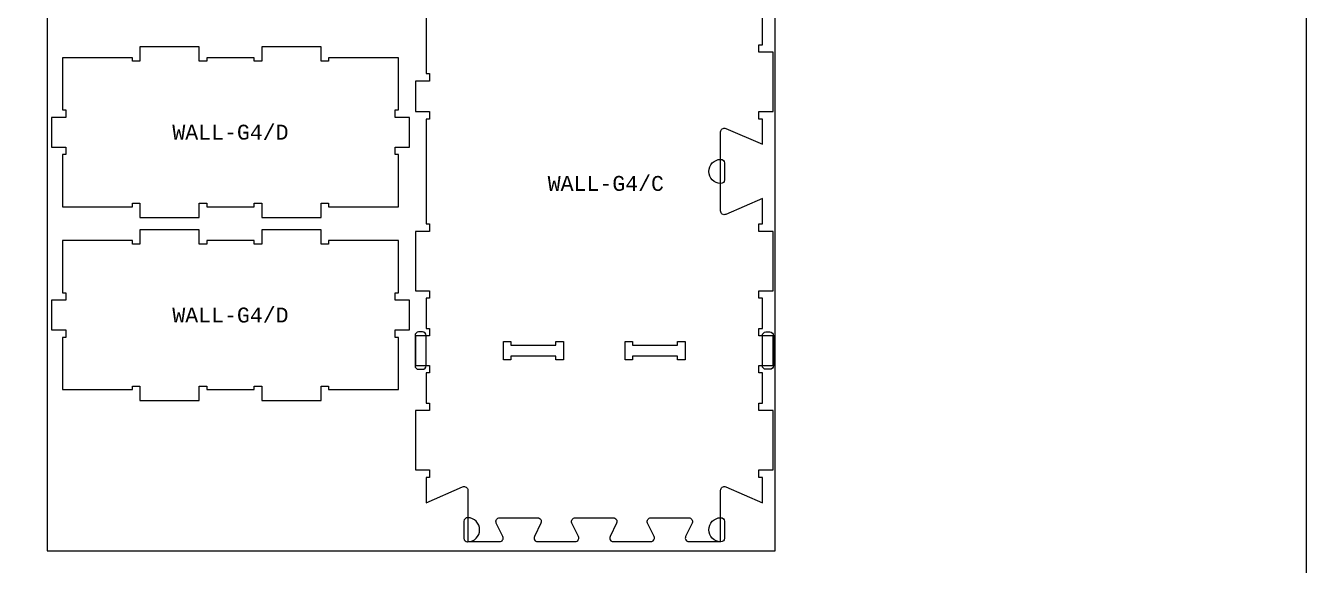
# Model space of a CAD drawing. Extents: x 0 to 12772, y 0 to 23683.
# Drawn here: x 5027 to 7173, y 1266 to 2170 of the extents above; entities that cross this region are included whole.
import ezdxf

# ---------------------------------------------------------------- set-up
doc = ezdxf.new("R2010")
doc.units = 0
for name, color, linetype in [('0_SHEET_SPRUCEPLY_2440X122', 1, 'CONTINUOUS'), ('1_ANYTOOL_1MMDEEP_LABELS_S', 2, 'CONTINUOUS'), ('3_ANYTOOL_CUTTHROUGH_INSID', 4, 'CONTINUOUS'), ('4_ANYTOOL_CUTTHROUGH_OUTSI', 5, 'CONTINUOUS'), ('5_ANYTOOL_HALF_MILL_9MM_IN', 3, 'CONTINUOUS'), ('DONOTCUT', 7, 'CONTINUOUS')]:
    doc.layers.add(name, color=color, linetype=linetype)
doc.styles.add('MONOTXT_REGULAR', font='')
doc.styles.get('MONOTXT_REGULAR').set_extended_font_data('Monotxt')

msp = doc.modelspace()

# ---------------------------------------------------------------- linework, layer by layer
at = {"layer": '0_SHEET_SPRUCEPLY_2440X122'}
msp.add_lwpolyline([(5063, 1290.9), (6283, 1290.9), (6283, 3730.9), (5063, 3730.9)], close=True, dxfattribs=at)
at = {"layer": '3_ANYTOOL_CUTTHROUGH_INSID'}
for points in [[(5840, 1610.6), (5827.5, 1610.6), (5827.5, 1641.1), (5840, 1641.1), (5840, 1635.1), (5915.5, 1635.1), (5915.5, 1641.1), (5928, 1641.1), (5928, 1610.6), (5915.5, 1610.6), (5915.5, 1616.6), (5840, 1616.6)], [(6044, 1610.6), (6031.5, 1610.6), (6031.5, 1641.1), (6044, 1641.1), (6044, 1635.1), (6119.5, 1635.1), (6119.5, 1641.1), (6132, 1641.1), (6132, 1610.6), (6119.5, 1610.6), (6119.5, 1616.6), (6044, 1616.6)]]:
    msp.add_lwpolyline(points, close=True, dxfattribs=at)
at = {"layer": '4_ANYTOOL_CUTTHROUGH_OUTSI'}
msp.add_lwpolyline([(5698, 2209.7), (5698, 2089.7), (5704, 2089.7), (5704, 2077.2), (5680, 2077.2), (5680, 2026.1), (5704, 2026.1), (5704, 2013.6), (5698, 2013.6), (5698, 1838.1), (5704, 1838.1), (5704, 1825.6), (5680, 1825.6), (5680, 1726.1), (5704, 1726.1), (5704, 1713.6), (5698, 1713.6), (5698, 1663.1), (5704, 1663.1), (5704, 1650.6), (5680, 1650.6), (5680, 1601.1), (5704, 1601.1), (5704, 1588.6), (5698, 1588.6), (5698, 1538.1), (5704, 1538.1), (5704, 1525.6), (5680, 1525.6), (5680, 1426.1), (5704, 1426.1), (5704, 1413.6), (5698, 1413.6), (5698, 1371.3), (5759.2, 1397.8), (5759.2, 1397.8, -0.539734), (5768, 1392.1), (5768, 1306.1), (5821.4, 1306.1), (5821.4, 1306.1, 0.551268), (5826.6, 1314.4), (5815.7, 1337.2, -0.551268), (5821.3, 1346.1), (5884.7, 1346.1, -0.551268), (5890.4, 1337.2), (5879.5, 1314.4, 0.551268), (5884.7, 1306.1), (5948.1, 1306.1, 0.551268), (5953.3, 1314.4), (5942.4, 1337.2, -0.551268), (5948, 1346.1), (6011.4, 1346.1, -0.551268), (6017.1, 1337.2), (6006.2, 1314.4, 0.551268), (6011.4, 1306.1), (6074.8, 1306.1, 0.551268), (6080, 1314.4), (6069.1, 1337.2, -0.551268), (6074.7, 1346.1), (6138.1, 1346.1, -0.551268), (6143.8, 1337.2), (6132.9, 1314.4, 0.551268), (6138.1, 1306.1), (6191.5, 1306.1), (6191.5, 1392.1), (6191.5, 1392.1, -0.539734), (6200.2, 1397.8), (6261.5, 1371.3), (6261.5, 1413.6), (6255.5, 1413.6), (6255.5, 1426.1), (6279.5, 1426.1), (6279.5, 1525.6), (6255.5, 1525.6), (6255.5, 1525.9), (6255.5, 1525.9), (6255.5, 1538.1), (6261.5, 1538.1), (6261.5, 1588.6), (6255.5, 1588.6), (6255.5, 1601.1), (6279.5, 1601.1), (6279.5, 1650.6), (6255.5, 1650.6), (6255.5, 1663.1), (6261.5, 1663.1), (6261.5, 1713.6), (6255.5, 1713.6), (6255.5, 1726.1), (6279.5, 1726.1), (6279.5, 1825.6), (6255.5, 1825.6), (6255.5, 1838.1), (6261.5, 1838.1), (6261.5, 1880.5), (6200.2, 1854), (6200.2, 1854, -0.539734), (6191.5, 1859.7), (6191.5, 1992.1, -0.539734), (6200.2, 1997.8), (6261.5, 1971.3), (6261.5, 2013.6), (6255.5, 2013.6), (6255.5, 2026.1), (6279.5, 2026.1), (6279.5, 2125.6), (6255.5, 2125.6), (6255.5, 2138.1), (6261.5, 2138.1), (6261.5, 2188.6)], format="xyb", dxfattribs=at)
for points in [[(5522, 2134.3), (5422.5, 2134.3), (5422.5, 2110.3), (5410, 2110.3), (5410, 2116.3), (5330.5, 2116.3), (5330.5, 2110.3), (5318, 2110.3), (5318, 2134.3), (5218.5, 2134.3), (5218.5, 2110.3), (5206, 2110.3), (5206, 2116.3), (5088.5, 2116.3), (5088.5, 2028.8), (5094.5, 2028.8), (5094.5, 2016.3), (5070.5, 2016.3), (5070.5, 1966.8), (5094.5, 1966.8), (5094.5, 1954.3), (5088.5, 1954.3), (5088.5, 1866.8), (5206, 1866.8), (5206, 1872.8), (5218.5, 1872.8), (5218.5, 1848.8), (5318, 1848.8), (5318, 1872.8), (5330.5, 1872.8), (5330.5, 1866.8), (5410, 1866.8), (5410, 1872.8), (5422.5, 1872.8), (5422.5, 1848.8), (5522, 1848.8), (5522, 1872.8), (5534.5, 1872.8), (5534.5, 1866.8), (5652, 1866.8), (5652, 1954.3), (5646, 1954.3), (5646, 1966.8), (5670, 1966.8), (5670, 2016.3), (5646, 2016.3), (5646, 2028.8), (5652, 2028.8), (5652, 2116.3), (5534.5, 2116.3), (5534.5, 2110.3), (5522, 2110.3)], [(5522, 1828.1), (5422.5, 1828.1), (5422.5, 1804.1), (5410, 1804.1), (5410, 1810.1), (5330.5, 1810.1), (5330.5, 1804.1), (5318, 1804.1), (5318, 1828.1), (5218.5, 1828.1), (5218.5, 1804.1), (5206, 1804.1), (5206, 1810.1), (5088.5, 1810.1), (5088.5, 1722.6), (5094.5, 1722.6), (5094.5, 1710.1), (5070.5, 1710.1), (5070.5, 1660.6), (5094.5, 1660.6), (5094.5, 1648.1), (5088.5, 1648.1), (5088.5, 1560.6), (5206, 1560.6), (5206, 1566.6), (5218.5, 1566.6), (5218.5, 1542.6), (5318, 1542.6), (5318, 1566.6), (5330.5, 1566.6), (5330.5, 1560.6), (5410, 1560.6), (5410, 1566.6), (5422.5, 1566.6), (5422.5, 1542.6), (5522, 1542.6), (5522, 1566.6), (5534.5, 1566.6), (5534.5, 1560.6), (5652, 1560.6), (5652, 1648.1), (5646, 1648.1), (5646, 1660.6), (5670, 1660.6), (5670, 1710.1), (5646, 1710.1), (5646, 1722.6), (5652, 1722.6), (5652, 1810.1), (5534.5, 1810.1), (5534.5, 1804.1), (5522, 1804.1)]]:
    msp.add_lwpolyline(points, close=True, dxfattribs=at)
at = {"layer": '5_ANYTOOL_HALF_MILL_9MM_IN'}
for points in [[(6192, 1905.6), (6191.7, 1905.6, -0.987577), (6191.7, 1946.1), (6192, 1946.1, -0.414362), (6198, 1940.1), (6198, 1911.6, -0.414362)], [(5679.5, 1600.6, 0.414214), (5685.5, 1594.6), (5692, 1594.6, 0.414214), (5698, 1600.6), (5698, 1651.1, 0.414214), (5692, 1657.1), (5685.5, 1657.1, 0.414214), (5679.5, 1651.1)], [(6280, 1600.6, -0.414214), (6274, 1594.6), (6267.5, 1594.6, -0.414214), (6261.5, 1600.6), (6261.5, 1651.1, -0.414214), (6267.5, 1657.1), (6274, 1657.1, -0.414214), (6280, 1651.1)], [(5767.5, 1305.6), (5767.7, 1305.6, 0.987577), (5767.7, 1346.1), (5767.5, 1346.1, 0.414362), (5761.5, 1340.1), (5761.5, 1311.6, 0.414362)], [(6192, 1305.6), (6191.7, 1305.6, -0.987577), (6191.7, 1346.1), (6192, 1346.1, -0.414362), (6198, 1340.1), (6198, 1311.6, -0.414362)]]:
    msp.add_lwpolyline(points, format="xyb", close=True, dxfattribs=at)
at = {"layer": 'DONOTCUT'}
msp.add_lwpolyline([(0, 0), (7173.1, 0), (7173.1, 5593.4), (0, 5593.4)], close=True, dxfattribs=at)

# ---------------------------------------------------------------- texts
at = {"layer": '1_ANYTOOL_1MMDEEP_LABELS_S', "char_height": 25, "attachment_point": 5, "style": 'MONOTXT_REGULAR'}
for s, insert, width in [('WALL-G4/D', (5370.2, 1991.5), 486.757), ('WALL-G4/C', (5999.2, 1905.7), 486.486), ('WALL-G4/D', (5370.2, 1685.3), 486.757)]:
    msp.add_mtext(s, dxfattribs=dict(at, insert=insert, width=width))

doc.saveas('drawing.dxf')
